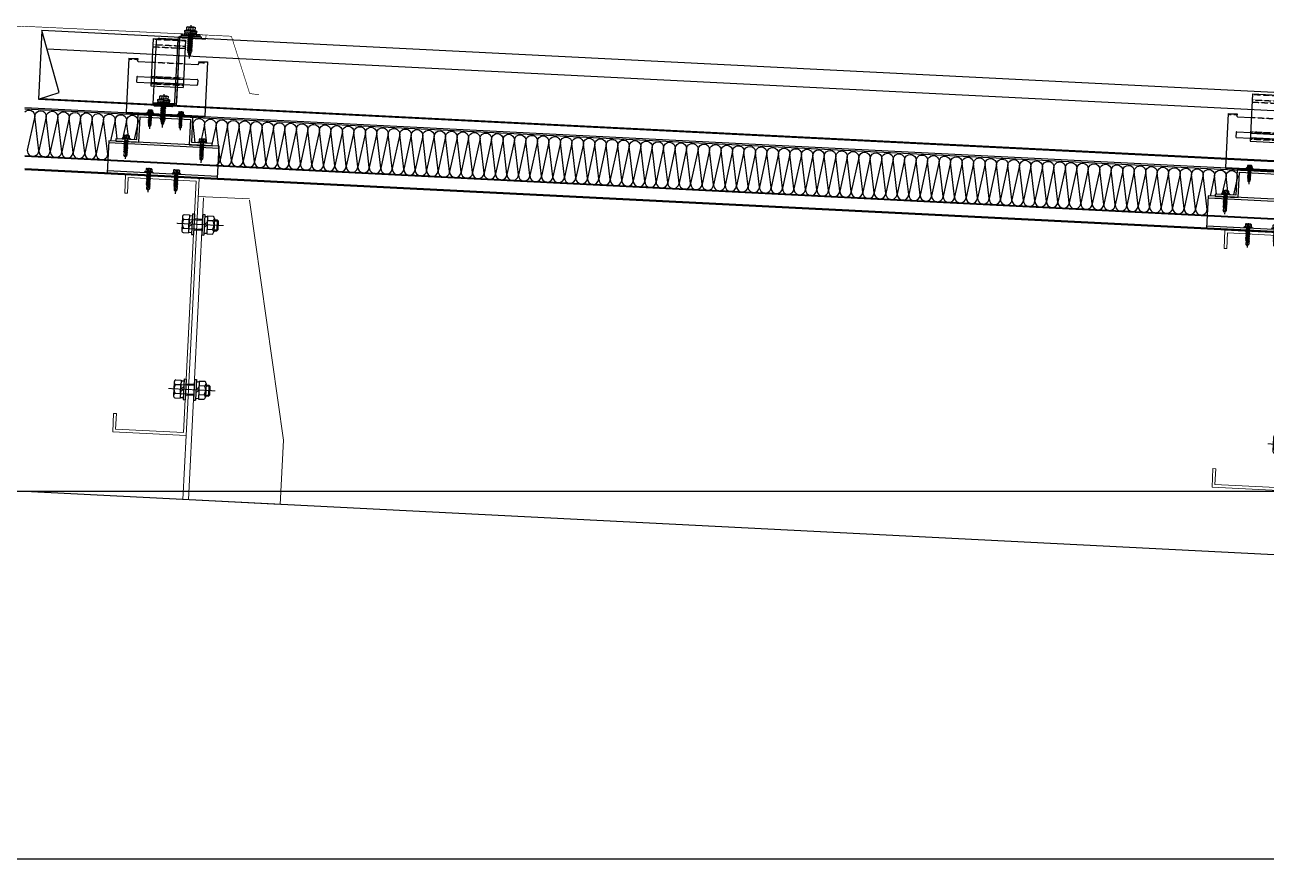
# Model space of a CAD drawing. Extents: x -599358 to 2865263, y -1062760 to 486533.
# Drawn here: x 1053337 to 1054688, y -665943 to -665035 of the extents above; entities that cross this region are included whole.
import ezdxf

# ---------------------------------------------------------------- set-up
doc = ezdxf.new("R2010")
doc.units = 0
for name, pattern in [('__DASH', [0.35, 0.25, -0.1]), ('CENTER', [2, 1.25, -0.25, 0.25, -0.25]), ('CENTER2', [28.575, 19.05, -3.175, 3.175, -3.175]), ('CONTINUOUS0', [0]), ('CONTINUOUS1', [0]), ('DASH', [0.35, 0.25, -0.1]), ('DOTE', [2.42, 2, -0.2, 0.02, -0.2])]:
    doc.linetypes.add(name, pattern=pattern)
for name, color, linetype in [('003_THICK', 7, 'CONTINUOUS1'), ('004_THIN', 6, 'CONTINUOUS0'), ('A-AXIS-DOTE', 14, 'DOTE'), ('A-HATCH-2', 251, 'Continuous'), ('A-LIN-V', 9, 'Continuous'), ('ACCESSORY', 11, 'Continuous'), ('BWM', 8, 'Continuous'), ('PJ', 151, 'Continuous'), ('SEAMLOK75 - SHEET', 6, 'Continuous'), ('wm-不锈钢钉 螺栓', 213, 'Continuous'), ('ZX', 1, 'CENTER2')]:
    doc.layers.add(name, color=color, linetype=linetype)
for name, color, linetype, lineweight in [('C18', 4, 'CENTER', 13), ('S-dim', 81, 'Continuous', 0), ('屋面板', 6, 'Continuous', 13), ('粗', 7, 'Continuous', 50), ('紧固件', 4, 'Continuous', 13)]:
    doc.layers.add(name, color=color, linetype=linetype, lineweight=lineweight)

# ---------------------------------------------------------------- blocks, each defined once
blk = doc.blocks.new('55555')
at = {"layer": 'A-LIN-V', "color": 4}
blk.add_line((16150, 700), (8250, 1100), dxfattribs=at)
blk = doc.blocks.new('wm')
at = {"layer": '屋面板', "color": 2, "const_width": 0.7, "elevation": -1.9}
blk.add_lwpolyline([(1253401.5, 252545.2), (1253411.7, 252546.6), (1253431.6, 252608.9), (1253656.3, 252619.7)], dxfattribs=at)
blk = doc.blocks.new('*X692')
at = {"color": 0}
for p, q in [((117.6, 205.9), (117.6, 205.9)), ((117.8, 207), (117.8, 207)), ((118, 206.4), (118, 206.4)), ((118.2, 205.7), (118.2, 205.7)), ((118.4, 206.8), (118.4, 206.8)), ((118.7, 206.2), (118.7, 206.2)), ((118.9, 207.3), (118.9, 207.3)), ((118.9, 205.5), (118.9, 205.5)), ((119.1, 206.6), (119.1, 206.6)), ((119.3, 205.9), (119.3, 205.9)), ((119.5, 207), (119.5, 207)), ((119.8, 206.4), (119.8, 206.4)), ((120, 205.7), (120, 205.7)), ((120.2, 206.8), (120.2, 206.8)), ((120.4, 206.2), (120.4, 206.2)), ((120.7, 207.3), (120.7, 207.3)), ((120.7, 205.5), (120.7, 205.5)), ((120.9, 206.6), (120.9, 206.6)), ((121.1, 205.9), (121.1, 205.9)), ((121.3, 207), (121.3, 207)), ((121.5, 206.4), (121.5, 206.4)), ((121.8, 205.7), (121.8, 205.7)), ((122, 206.8), (122, 206.8)), ((122.2, 206.2), (122.2, 206.2)), ((122.4, 207.3), (122.4, 207.3)), ((122.4, 205.5), (122.4, 205.5)), ((122.6, 206.6), (122.6, 206.6)), ((122.9, 205.9), (122.9, 205.9)), ((123.1, 207), (123.1, 207)), ((123.3, 206.4), (123.3, 206.4)), ((123.5, 205.7), (123.5, 205.7)), ((123.7, 206.8), (123.7, 206.8)), ((124, 206.2), (124, 206.2)), ((124.2, 207.3), (124.2, 207.3)), ((124.2, 205.5), (124.2, 205.5)), ((124.4, 206.6), (124.4, 206.6)), ((124.6, 205.9), (124.6, 205.9)), ((124.8, 207), (124.8, 207)), ((125.1, 206.4), (125.1, 206.4)), ((125.3, 205.7), (125.3, 205.7)), ((125.5, 206.8), (125.5, 206.8)), ((125.7, 206.2), (125.7, 206.2)), ((126, 207.3), (126, 207.3)), ((126, 205.5), (126, 205.5)), ((126.2, 206.6), (126.2, 206.6)), ((126.4, 205.9), (126.4, 205.9)), ((126.6, 207), (126.6, 207)), ((126.8, 206.4), (126.8, 206.4)), ((127.1, 205.7), (127.1, 205.7)), ((127.3, 206.8), (127.3, 206.8)), ((127.5, 206.2), (127.5, 206.2)), ((127.7, 207.3), (127.7, 207.3)), ((127.7, 205.5), (127.7, 205.5)), ((127.9, 206.6), (127.9, 206.6)), ((128.2, 205.9), (128.2, 205.9)), ((128.4, 207), (128.4, 207)), ((128.6, 206.4), (128.6, 206.4)), ((128.8, 205.7), (128.8, 205.7)), ((129, 206.8), (129, 206.8)), ((129.3, 206.2), (129.3, 206.2)), ((129.5, 207.3), (129.5, 207.3)), ((129.5, 205.5), (129.5, 205.5)), ((129.7, 206.6), (129.7, 206.6)), ((129.9, 205.9), (129.9, 205.9)), ((130.2, 207), (130.2, 207)), ((130.4, 206.4), (130.4, 206.4)), ((130.6, 205.7), (130.6, 205.7)), ((130.8, 206.8), (130.8, 206.8)), ((131, 206.2), (131, 206.2)), ((131.3, 207.3), (131.3, 207.3)), ((131.3, 205.5), (131.3, 205.5)), ((131.5, 206.6), (131.5, 206.6)), ((131.7, 205.9), (131.7, 205.9)), ((131.9, 207), (131.9, 207)), ((132.1, 206.4), (132.1, 206.4)), ((132.4, 205.7), (132.4, 205.7))]:
    blk.add_line(p, q, dxfattribs=at)
blk = doc.blocks.new('不锈钢自攻钉')
at = {"layer": 'wm-不锈钢钉 螺栓'}
for p, q in [((1054.5, 690.6), (1054.5, 654.1)), ((1047.7, 683.9), (1049.9, 685.1)), ((1047.7, 683.9), (1061.3, 683.9)), ((1047.7, 683.9), (1048.1, 683)), ((1048.1, 683), (1054.5, 683)), ((1048.2, 683), (1048.2, 681.3)), ((1048.2, 681.3), (1054.5, 681.3)), ((1049.9, 688.1), (1049.9, 685.1)), ((1049.9, 685.1), (1059.2, 685.1)), ((1051, 688.5), (1058, 688.5)), ((1057.3, 680.9), (1051.8, 679.8)), ((1051.8, 679.8), (1052.5, 680.3)), ((1051.8, 679.8), (1052.5, 679.4)), ((1057.3, 678.7), (1051.8, 677.7)), ((1051.8, 677.7), (1052.5, 678.1)), ((1051.8, 677.7), (1052.5, 677.2)), ((1057.3, 676.6), (1051.8, 675.5)), ((1051.8, 675.5), (1052.5, 676)), ((1051.8, 675.5), (1052.5, 675.1)), ((1052.2, 688.1), (1052.2, 685.1)), ((1052.5, 680.3), (1056.5, 681.3)), ((1052.5, 681.3), (1052.5, 680.3)), ((1052.5, 679.4), (1056.5, 680.4)), ((1052.5, 679.4), (1052.5, 678.1)), ((1052.5, 678.1), (1056.5, 679.2)), ((1052.5, 677.2), (1056.5, 678.3)), ((1052.5, 677.2), (1052.5, 676)), ((1052.5, 676), (1056.5, 677)), ((1052.5, 675.1), (1056.5, 676.1)), ((1061, 683), (1054.5, 683)), ((1060.9, 681.3), (1054.5, 681.3)), ((1057.3, 680.9), (1056.5, 681.3)), ((1057.3, 680.9), (1056.5, 680.4)), ((1056.5, 680.4), (1056.5, 679.2)), ((1057.3, 678.7), (1056.5, 679.2)), ((1057.3, 678.7), (1056.5, 678.3)), ((1056.5, 678.3), (1056.5, 677)), ((1056.5, 678.3), (1056.5, 677)), ((1057.3, 676.6), (1056.5, 677)), ((1057.3, 676.6), (1056.5, 676.1)), ((1056.5, 676.1), (1056.5, 674.9)), ((1056.5, 676.1), (1056.5, 674.9)), ((1056.8, 688.1), (1056.8, 685.1)), ((1059.2, 688.1), (1059.2, 685.1)), ((1061.3, 683.9), (1059.2, 685.1)), ((1060.9, 683), (1060.9, 681.3)), ((1061.3, 683.9), (1061, 683)), ((1057.3, 674.4), (1051.8, 673.4)), ((1051.8, 673.4), (1052.5, 673.8)), ((1051.8, 673.4), (1052.5, 672.9)), ((1057.3, 672.3), (1051.8, 671.2)), ((1051.8, 671.2), (1052.5, 671.7)), ((1051.8, 671.2), (1052.5, 670.8)), ((1057.3, 670.1), (1051.8, 669.1)), ((1051.8, 669.1), (1052.5, 669.5)), ((1051.8, 669.1), (1052.5, 668.6)), ((1057.3, 668), (1051.8, 666.9)), ((1051.8, 666.9), (1052.5, 667.4)), ((1051.8, 666.9), (1052.5, 666.5)), ((1057.3, 665.9), (1051.8, 664.8)), ((1051.8, 664.8), (1052.5, 665.2)), ((1051.8, 664.8), (1052.5, 664.3)), ((1057.3, 663.7), (1051.8, 662.6)), ((1051.8, 662.6), (1052.5, 663.1)), ((1051.8, 662.6), (1052.7, 662.2)), ((1052.5, 675.1), (1052.5, 673.8)), ((1052.5, 673.8), (1056.5, 674.9)), ((1052.5, 672.9), (1056.5, 674)), ((1052.5, 672.9), (1052.5, 671.7)), ((1052.5, 671.7), (1056.5, 672.7)), ((1052.5, 670.8), (1056.5, 671.9)), ((1052.5, 670.8), (1052.5, 669.5)), ((1052.5, 669.5), (1056.5, 670.6)), ((1052.5, 668.6), (1056.5, 669.7)), ((1052.5, 668.6), (1052.5, 667.4)), ((1052.5, 667.4), (1056.5, 668.4)), ((1052.5, 666.5), (1056.5, 667.6)), ((1052.5, 666.5), (1052.5, 665.2)), ((1052.5, 665.2), (1056.5, 666.3)), ((1052.5, 664.3), (1056.5, 665.4)), ((1052.5, 664.3), (1052.5, 663.1)), ((1052.5, 663.1), (1056.5, 664.1)), ((1052.7, 662.2), (1056.5, 663.3)), ((1052.7, 662.2), (1053.1, 661)), ((1053.1, 661), (1056.2, 661.8)), ((1054.8, 661.4), (1056.2, 661.8)), ((1056.2, 661.8), (1056.5, 662.7)), ((1056.2, 661.8), (1056.9, 661.4)), ((1057.3, 674.4), (1056.5, 674.9)), ((1057.3, 674.4), (1056.5, 674)), ((1056.5, 674), (1056.5, 672.7)), ((1056.5, 674), (1056.5, 672.7)), ((1057.3, 672.3), (1056.5, 672.7)), ((1057.3, 672.3), (1056.5, 671.9)), ((1056.5, 671.9), (1056.5, 670.6)), ((1056.5, 671.9), (1056.5, 670.6)), ((1057.3, 670.1), (1056.5, 670.6)), ((1057.3, 670.1), (1056.5, 669.7)), ((1056.5, 669.7), (1056.5, 668.4)), ((1056.5, 669.7), (1056.5, 668.4)), ((1057.3, 668), (1056.5, 668.4)), ((1057.3, 668), (1056.5, 667.6)), ((1056.5, 667.6), (1056.5, 666.3)), ((1056.5, 667.6), (1056.5, 666.3)), ((1057.3, 665.9), (1056.5, 666.3)), ((1057.3, 665.9), (1056.5, 665.4)), ((1056.5, 665.4), (1056.5, 664.1)), ((1056.5, 665.4), (1056.5, 664.1)), ((1057.3, 663.7), (1056.5, 664.1)), ((1057.3, 663.7), (1056.5, 663.3)), ((1056.5, 663.3), (1056.5, 662.7)), ((1056.5, 663.3), (1056.5, 662.7)), ((1056.9, 661.4), (1052.5, 660.5)), ((1052.5, 660.5), (1053.1, 661)), ((1052.5, 660.5), (1053.4, 660.2)), ((1054.8, 661.4), (1053.1, 661)), ((1056, 659), (1053.1, 658.4)), ((1053.1, 658.4), (1053.8, 659)), ((1053.1, 658.4), (1054, 658.1)), ((1053.4, 660.2), (1055.1, 660.7)), ((1053.4, 660.2), (1053.6, 659.4)), ((1053.6, 659.4), (1053.8, 659)), ((1053.8, 659), (1055.4, 659.4)), ((1054.8, 659.2), (1053.8, 659)), ((1054, 658.1), (1054.1, 658.2)), ((1054, 658.1), (1054.5, 656.6)), ((1054.1, 658.2), (1055.1, 658.4)), ((1054.5, 656.6), (1055.1, 658.4)), ((1054.8, 659.2), (1055.4, 659.4)), ((1055.1, 660.7), (1055.9, 660.9)), ((1056, 659), (1055.1, 658.4)), ((1055.4, 659.4), (1055.6, 660)), ((1055.4, 659.4), (1056, 659)), ((1055.9, 660.9), (1055.6, 660)), ((1056.9, 661.4), (1055.9, 660.9))]:
    blk.add_line(p, q, dxfattribs=at)
for centre, radius, start, end in [((1051, 686.8), 1.75, 48.3968, 131.6032), ((1054.5, 682.2), 6.35, 68.4898, 111.5102), ((1058, 686.8), 1.75, 48.3968, 131.6032)]:
    blk.add_arc(centre, radius, start, end, dxfattribs=at)
for points in [[(1057.3, 680.9), (1056.5, 680.4), (1054.5, 680.4), (1054.5, 679.9)], [(1057.3, 678.7), (1056.5, 678.3), (1054.5, 678.2), (1054.5, 677.8)], [(1057.3, 676.6), (1056.5, 676.1), (1054.5, 676.1), (1054.5, 675.6)], [(1057.3, 674.4), (1056.5, 674), (1054.5, 673.9), (1054.5, 673.5)], [(1057.3, 672.3), (1056.5, 671.9), (1054.5, 671.8), (1054.5, 671.3)], [(1057.3, 670.1), (1056.5, 669.7), (1054.5, 669.6), (1054.5, 669.2)], [(1057.3, 668), (1056.5, 667.6), (1054.5, 667.5), (1054.5, 667)], [(1057.3, 665.9), (1056.5, 665.4), (1054.5, 665.3), (1054.5, 664.9)], [(1057.3, 663.7), (1056.5, 663.3), (1054.5, 663.2), (1054.5, 662.7)], [(1056.9, 661.4), (1055.9, 660.9), (1054.5, 660.9), (1054.5, 660.5)], [(1056, 659), (1055.1, 658.4), (1054.5, 658.7), (1054.5, 658.3)]]:
    blk.add_solid(points, dxfattribs=at)
at = {"layer": 'wm-不锈钢钉 螺栓', "xscale": 0.8461538461524469, "yscale": 0.8461538461524469, "zscale": 0.8461538461524469}
blk.add_blockref('*X692', (948.7, 507.5), dxfattribs=at)
blk = doc.blocks.new('dddtttt')
h = blk.add_hatch()
h.set_pattern_fill('DOTS', color=256, scale=0.25, angle=-1.0757, style=0)
h.set_pattern_definition([(174.28895835, (-51705.5022, 4347.26674), (-0.157958908, 0.4146518906), [0, -0.396875])])
edge = h.paths.add_edge_path()
edge.add_line((87722.1, 17077.4), (87740.6, 17078.3))
edge.add_arc((87740.6, 17079), 0.75, 272.8624, 362.8624)
edge.add_line((87741.3, 17079.1), (87741.3, 17079.6))
edge.add_arc((87740.5, 17079.5), 0.75, 2.8624, 92.8624)
edge.add_line((87740.5, 17080.3), (87722, 17079.4))
edge.add_arc((87722.1, 17078.6), 0.75, 92.8624, 182.8624)
edge.add_line((87721.3, 17078.6), (87721.3, 17078.1))
edge.add_arc((87722.1, 17078.1), 0.75, 182.8624, 272.8624)
h = blk.add_hatch()
h.set_pattern_fill('DOTS', color=256, scale=0.25, angle=-1.0757, style=0)
h.set_pattern_definition([(174.28895835, (-51737.76452, 4272.00854), (-0.157958908, 0.4146518906), [0, -0.396875])])
edge = h.paths.add_edge_path()
edge.add_line((87752.1, 17000.6), (87770.6, 17001.5))
edge.add_arc((87770.5, 17002.2), 0.75, 272.8624, 362.8624)
edge.add_line((87771.3, 17002.3), (87771.3, 17002.8))
edge.add_arc((87770.5, 17002.7), 0.75, 2.8624, 92.8624)
edge.add_line((87770.5, 17003.5), (87752, 17002.6))
edge.add_arc((87752, 17001.8), 0.75, 92.8624, 182.8624)
edge.add_line((87751.3, 17001.8), (87751.3, 17001.3))
edge.add_arc((87752.1, 17001.3), 0.75, 182.8624, 272.8624)
at = {"elevation": 1.9}
blk.add_lwpolyline([(87772, 17005.4), (87750.6, 17004.3, -0.414214), (87748.5, 17006.2), (87745.1, 17074.5, 0.414214), (87741.4, 17077.8), (87719.9, 17076.7), (87720, 17075.2), (87741.5, 17076.3, -0.414214), (87743.6, 17074.4), (87747, 17006.1, 0.414214), (87750.6, 17002.8), (87772.1, 17003.9), (87772.1, 17003.9), (87768.7, 17072.2, 0.414214), (87765, 17075.5), (87745.1, 17074.5)], format="xyb", dxfattribs=at)
for points in [[(87722.1, 17077.4), (87740.6, 17078.3, 0.414214), (87741.3, 17079.1), (87741.3, 17079.6, 0.414214), (87740.5, 17080.3), (87722, 17079.4, 0.414214), (87721.3, 17078.6), (87721.3, 17078.1, 0.414214)], [(87752.1, 17000.6), (87770.6, 17001.5, 0.414214), (87771.3, 17002.3), (87771.3, 17002.8, 0.414214), (87770.5, 17003.5), (87752, 17002.6, 0.414214), (87751.3, 17001.8), (87751.3, 17001.3, 0.414214)]]:
    blk.add_lwpolyline(points, format="xyb", close=True, dxfattribs=at)
at = {"layer": 'wm-不锈钢钉 螺栓', "rotation": 2.850368667976888}
for p in [(86712.3, 16347.4, -598.2), (86741.7, 16272.4, 1.9)]:
    blk.add_blockref('不锈钢自攻钉', p, dxfattribs=at)
blk = doc.blocks.new('34t65')
at = {"color": 2, "ltscale": 50}
for p, q in [((1430037, 238183.4), (1430157, 238183.4)), ((1430037, 238148.4), (1430037, 238183.4)), ((1430157, 238183.4), (1430157, 238148.4)), ((1430037, 238180.9), (1430157, 238180.9)), ((1430157, 238150.9), (1430037, 238150.9)), ((1430157, 238148.4), (1430037, 238148.4))]:
    blk.add_line(p, q, dxfattribs=at)
blk = doc.blocks.new('*U1726')
at = {"layer": 'PJ'}
for p, q in [((-4.4, 0.5), (-4.4, 0)), ((4.4, 0), (-4.4, 0)), ((-4.1, 0.8), (-3.1, 1)), ((4.1, 0.8), (-4.1, 0.8)), ((-3.1, 3.9), (-3.1, 1)), ((3.1, 1), (-3.1, 1)), ((2.3, 4.2), (-2.3, 4.2)), ((-2, 0.8), (-1.5, 1)), ((-1.5, 3.9), (-1.5, 1)), ((-1.5, 0), (-1.5, -1.6)), ((1.5, 3.9), (1.5, 1)), ((2.2, 0.8), (1.5, 1)), ((1.5, 0), (1.5, -1.1)), ((3.1, 3.9), (3.1, 1)), ((4.1, 0.8), (3.1, 1)), ((4.4, 0.5), (4.4, 0)), ((-2.1, -1.9), (2.1, -1.4)), ((-2.1, -1.9), (-1.5, -1.6)), ((-2.1, -1.9), (-1.5, -2.2)), ((-2.1, -3.3), (2.1, -2.8)), ((-2.1, -3.3), (-1.5, -3)), ((-2.1, -3.3), (-1.5, -3.6)), ((-2.1, -4.7), (2.1, -4.2)), ((-2.1, -4.7), (-1.5, -4.4)), ((-2.1, -4.7), (-1.5, -5)), ((-2.1, -6.1), (2.1, -5.6)), ((-2.1, -6.1), (-1.5, -5.8)), ((-2.1, -6.1), (-1.5, -6.4)), ((-2.1, -7.5), (2.1, -7)), ((-2.1, -7.5), (-1.5, -7.2)), ((-2.1, -7.5), (-1.5, -7.8)), ((-2.1, -8.9), (2.1, -8.4)), ((-2.1, -8.9), (-1.5, -8.6)), ((-2.1, -8.9), (-1.5, -9.2)), ((-2.1, -10.3), (2.1, -9.8)), ((-2.1, -10.3), (-1.5, -10)), ((-2.1, -10.3), (-1.5, -10.6)), ((-2.1, -11.7), (2.1, -11.2)), ((-2.1, -11.7), (-1.5, -11.4)), ((-2.1, -11.7), (-1.5, -12)), ((-2.1, -13.1), (-1.5, -12.8)), ((-2.1, -13.1), (-1.1, -13)), ((-2.1, -13.1), (-1.5, -13.4)), ((-1.5, -1.6), (1.5, -1.1)), ((-1.5, -2.2), (1.5, -1.7)), ((-1.5, -2.2), (-1.5, -3)), ((-1.5, -3), (1.5, -2.5)), ((-1.5, -3.6), (1.5, -3.1)), ((-1.5, -3.6), (-1.5, -4.4)), ((-1.5, -4.4), (1.5, -3.9)), ((-1.5, -5), (1.5, -4.5)), ((-1.5, -5), (-1.5, -5.8)), ((-1.5, -5.8), (1.5, -5.3)), ((-1.5, -6.4), (1.5, -5.9)), ((-1.5, -6.4), (-1.5, -7.2)), ((-1.5, -7.2), (1.5, -6.7)), ((-1.5, -7.8), (1.5, -7.3)), ((-1.5, -7.8), (-1.5, -8.6)), ((-1.5, -8.6), (1.5, -8.1)), ((-1.5, -9.2), (1.5, -8.7)), ((-1.5, -9.2), (-1.5, -10)), ((-1.5, -10), (1.5, -9.5)), ((-1.5, -10.6), (1.5, -10.1)), ((-1.5, -10.6), (-1.5, -11.4)), ((-1.5, -11.4), (1.5, -10.9)), ((-1.5, -12), (1.5, -11.5)), ((-1.5, -12), (-1.5, -12.8)), ((-1.5, -12.8), (-1, -12.7)), ((0.6, -12.4), (1.5, -12.3)), ((0.7, -12.8), (2.1, -12.6)), ((0.7, -13), (1.5, -12.9)), ((1.5, -0.3), (1.5, -1.1)), ((2.1, -1.4), (1.5, -1.1)), ((2.1, -1.4), (1.5, -1.7)), ((1.5, -1.7), (1.5, -2.5)), ((2.1, -2.8), (1.5, -2.5)), ((2.1, -2.8), (1.5, -3.1)), ((1.5, -3.1), (1.5, -3.9)), ((2.1, -4.2), (1.5, -3.9)), ((2.1, -4.2), (1.5, -4.5)), ((1.5, -4.5), (1.5, -5.3)), ((2.1, -5.6), (1.5, -5.3)), ((2.1, -5.6), (1.5, -5.9)), ((1.5, -5.9), (1.5, -6.7)), ((2.1, -7), (1.5, -6.7)), ((2.1, -7), (1.5, -7.3)), ((1.5, -7.3), (1.5, -8.1)), ((2.1, -8.4), (1.5, -8.1)), ((2.1, -8.4), (1.5, -8.7)), ((1.5, -8.7), (1.5, -9.5)), ((2.1, -9.8), (1.5, -9.5)), ((2.1, -9.8), (1.5, -10.1)), ((1.5, -10.1), (1.5, -10.9)), ((2.1, -11.2), (1.5, -10.9)), ((2.1, -11.2), (1.5, -11.5)), ((1.5, -11.5), (1.5, -12.3)), ((2.1, -12.6), (1.5, -12.3)), ((2.1, -12.6), (1.5, -12.9)), ((1.5, -12.9), (1.5, -13.7)), ((-1.5, -13.4), (-1.5, -17.2)), ((-1.5, -13.4), (-1.3, -13.4)), ((0, -18.6), (-1.5, -17.2)), ((0, -18.6), (1.5, -17.2)), ((0.7, -13.8), (1.5, -13.7)), ((0.7, -14.2), (2.1, -14)), ((0.7, -14.4), (1.5, -14.3)), ((2.1, -14), (1.5, -13.7)), ((2.1, -14), (1.5, -14.3)), ((1.5, -14.3), (1.5, -17.2))]:
    blk.add_line(p, q, dxfattribs=at)
blk.add_lwpolyline([(0, -18.6), (0.7, -14.4), (0.7, -12.7, 0.417657), (0.4, -12.4, 0.097062), (-1, -12.7), (-1.5, -13.8)], format="xyb", dxfattribs=at)
for centre, radius, start, end in [((-4.1, 0.5), 0.3, 90, 180), ((-2.3, 3.3), 0.951, 35.4009, 144.5991), ((0, 1), 3.2, 61.0594, 118.9406), ((2.3, 3.3), 0.951, 35.4009, 144.5991), ((4.1, 0.5), 0.3, 0, 90)]:
    blk.add_arc(centre, radius, start, end, dxfattribs=at)
at = {"layer": 'ZX', "ltscale": 0.2}
blk.add_line((0, 4.9), (0, -21), dxfattribs=at)
blk = doc.blocks.new('A$C2F3B4A73')
at = {"layer": '粗', "lineweight": -2}
for p, q in [((25.2, 101.1), (60.4, 101.1)), ((25.2, 101.1), (25.2, 49.6)), ((60.4, 101.1), (60.4, 49.6)), ((0, 78.7), (9.6, 78.7)), ((0, 78.7), (0, 19.8)), ((9.6, 78.7), (9.6, 76.3)), ((10.4, 75.5), (25.2, 75.5)), ((60.4, 75.5), (75.2, 75.5)), ((76, 78.7), (85.6, 78.7)), ((76, 78.7), (76, 76.3)), ((85.6, 78.7), (85.6, 19.8)), ((9.6, 58.4), (9.6, 53.6)), ((10.4, 59.2), (25.2, 59.2)), ((25.2, 58.4), (60.4, 58.4)), ((60.4, 59.2), (75.2, 59.2)), ((76, 58.4), (76, 53.6)), ((10.4, 52.8), (25.2, 52.8)), ((25.2, 53.6), (60.4, 53.6)), ((25.2, 49.6), (60.4, 49.6)), ((60.4, 52.8), (75.2, 52.8)), ((0, 19.8), (85.6, 19.8)), ((0, 18.8), (0, 19.8)), ((0, 18.8), (85.6, 18.8)), ((14.4, 19.8), (14.4, 18.8)), ((71.2, 19.8), (71.2, 18.8)), ((85.6, 19.8), (85.6, 18.8))]:
    blk.add_line(p, q, dxfattribs=at)
at = {"layer": '粗', "linetype": 'DASH', "lineweight": -2}
for p, q in [((25.2, 100.6), (60.4, 100.6)), ((25.2, 94.7), (60.4, 94.7)), ((25.2, 92.3), (60.4, 92.3)), ((0, 77.7), (9.6, 77.7)), ((25.2, 75.5), (60.4, 75.5)), ((76, 77.7), (85.6, 77.7)), ((25.2, 60), (60.4, 60)), ((25.2, 59.2), (60.4, 59.2)), ((25.2, 52.8), (60.4, 52.8)), ((25.2, 52), (60.4, 52)), ((16, 19.8), (16, 18.8)), ((21.6, 19.8), (21.6, 18.8)), ((29.6, 19.8), (29.6, 18.8)), ((35.2, 19.8), (35.2, 18.8)), ((50.4, 19.8), (50.4, 18.8)), ((56, 19.8), (56, 18.8)), ((64, 19.8), (64, 18.8)), ((69.6, 19.8), (69.6, 18.8))]:
    blk.add_line(p, q, dxfattribs=at)
at = {"layer": '粗', "lineweight": -2}
for centre, start, end in [((10.4, 76.3), 180, 270), ((75.2, 76.3), 270, 0), ((10.4, 58.4), 90, 180), ((75.2, 58.4), 0, 90), ((10.4, 53.6), 180, 270), ((75.2, 53.6), 270, 0)]:
    blk.add_arc(centre, 0.8, start, end, dxfattribs=at)
at = {"layer": '紧固件', "color": 2, "yscale": 0.8, "zscale": 0.8}
for p, xscale in [((26.1, 19.8), 0.8), ((59.5, 19.8), -0.8)]:
    blk.add_blockref('*U1726', p, dxfattribs=dict(at, xscale=xscale))
blk = doc.blocks.new('A$C51791418')
blk.add_blockref('A$C2F3B4A73', (-42.8, -15.8))
blk = doc.blocks.new('*U1756')
at = {"layer": '003_THICK', "color": 2}
for points in [[(-11, 13.1, 0.611769), (-11, 6.5, 0.611769)], [(-11, 6.5, 0.305859), (-11, -6.5, 0.305859)], [(31.2, 6.5, 0.61177), (31.2, 13.1, 0.61177)], [(31.2, -6.5, 0.305858), (31.2, 6.5, 0.305858)], [(-11, -6.5, 0.611769), (-11, -13.1, 0.611769)], [(31.2, -13.1, 0.61177), (31.2, -6.5, 0.61177)]]:
    blk.add_lwpolyline(points, format="xyb", dxfattribs=at)
for points in [[(-13, 9.8), (-13, -9.8)], [(-11, 13.1), (-3, 13.1)], [(-11, 6.5), (-3, 6.5)], [(-3.6, 8), (-3.6, -8)], [(-3, 13.1), (-3, -13.1)], [(-3, 12.1), (1.1, 12.1)], [(-3, 0), (1.1, 4.1)], [(-3, -4.1), (1.1, 0)], [(1.1, 15), (4.1, 15)], [(1.1, 15), (1.1, -15)], [(4.1, 15), (4.1, -15)], [(4.1, 8), (16.1, 8)], [(16.1, 15), (16.1, -15)], [(16.1, 15), (19.1, 15)], [(19.1, 15), (19.1, -15)], [(19.1, 12.1), (23.2, 12.1)], [(19.1, 0), (23.2, 4.1)], [(23.2, 13.1), (23.2, -13.1)], [(23.2, 13.1), (31.2, 13.1)], [(23.2, 6.5), (31.2, 6.5)], [(33.2, 9.8), (33.2, -9.8)], [(33.2, 8), (37.5, 8)], [(37.5, 8), (37.5, -8)], [(37.5, 8), (39, 6.5)], [(39, 6.5), (39, -6.5)], [(-11, -6.5), (-3, -6.5)], [(-11, -13.1), (-3, -13.1)], [(-3, -12.1), (1.1, -12.1)], [(1.1, -15), (4.1, -15)], [(4.1, -8), (16.1, -8)], [(16.1, -15), (19.1, -15)], [(19.1, -4.1), (23.2, 0)], [(19.1, -12.1), (23.2, -12.1)], [(23.2, -6.5), (31.2, -6.5)], [(23.2, -13.1), (31.2, -13.1)], [(33.2, -8), (37.5, -8)], [(37.5, -8), (39, -6.5)]]:
    blk.add_lwpolyline(points, dxfattribs=at)
at = {"layer": '004_THIN', "color": 2}
for points in [[(-3.6, 6.5), (16.1, 6.5)], [(33.2, 6.5), (39, 6.5)], [(-3.6, -6.5), (16.1, -6.5)], [(33.2, -6.5), (39, -6.5)]]:
    blk.add_lwpolyline(points, dxfattribs=at)
at = {"layer": 'C18', "color": 1, "ltscale": 0.6}
blk.add_lwpolyline([(-21, 0), (47, 0)], dxfattribs=at)
blk = doc.blocks.new('*U1755')
at = {"layer": '003_THICK', "color": 2}
for points in [[(-11, 13.1, 0.611769), (-11, 6.5, 0.611769)], [(-11, 6.5, 0.305859), (-11, -6.5, 0.305859)], [(31.2, 6.5, 0.61177), (31.2, 13.1, 0.61177)], [(31.2, -6.5, 0.305858), (31.2, 6.5, 0.305858)], [(-11, -6.5, 0.611769), (-11, -13.1, 0.611769)], [(31.2, -13.1, 0.61177), (31.2, -6.5, 0.61177)]]:
    blk.add_lwpolyline(points, format="xyb", dxfattribs=at)
for points in [[(-13, 9.8), (-13, -9.8)], [(-11, 13.1), (-3, 13.1)], [(-11, 6.5), (-3, 6.5)], [(-3.6, 8), (-3.6, -8)], [(-3, 13.1), (-3, -13.1)], [(-3, 12.1), (1.1, 12.1)], [(-3, 0), (1.1, 4.1)], [(-3, -4.1), (1.1, 0)], [(1.1, 15), (4.1, 15)], [(1.1, 15), (1.1, -15)], [(4.1, 15), (4.1, -15)], [(4.1, 8), (16.1, 8)], [(16.1, 15), (16.1, -15)], [(16.1, 15), (19.1, 15)], [(19.1, 15), (19.1, -15)], [(19.1, 12.1), (23.2, 12.1)], [(19.1, 0), (23.2, 4.1)], [(23.2, 13.1), (23.2, -13.1)], [(23.2, 13.1), (31.2, 13.1)], [(23.2, 6.5), (31.2, 6.5)], [(33.2, 9.8), (33.2, -9.8)], [(33.2, 8), (37.5, 8)], [(37.5, 8), (37.5, -8)], [(37.5, 8), (39, 6.5)], [(39, 6.5), (39, -6.5)], [(-11, -6.5), (-3, -6.5)], [(-11, -13.1), (-3, -13.1)], [(-3, -12.1), (1.1, -12.1)], [(1.1, -15), (4.1, -15)], [(4.1, -8), (16.1, -8)], [(16.1, -15), (19.1, -15)], [(19.1, -4.1), (23.2, 0)], [(19.1, -12.1), (23.2, -12.1)], [(23.2, -6.5), (31.2, -6.5)], [(23.2, -13.1), (31.2, -13.1)], [(33.2, -8), (37.5, -8)], [(37.5, -8), (39, -6.5)]]:
    blk.add_lwpolyline(points, dxfattribs=at)
at = {"layer": '004_THIN', "color": 2}
for points in [[(-3.6, 6.5), (16.1, 6.5)], [(33.2, 6.5), (39, 6.5)], [(-3.6, -6.5), (16.1, -6.5)], [(33.2, -6.5), (39, -6.5)]]:
    blk.add_lwpolyline(points, dxfattribs=at)
at = {"layer": 'C18', "color": 1, "ltscale": 0.6}
blk.add_lwpolyline([(-21, 0), (47, 0)], dxfattribs=at)
blk = doc.blocks.new('1112')
at = {"color": 2}
blk.add_lwpolyline([(1432456, 238570.9), (1432478.5, 238570.9), (1432478.5, 238598.4), (1432538.5, 238598.4), (1432538.5, 238570.9), (1432561, 238570.9), (1432561, 238568.4), (1432536, 238568.4), (1432536, 238595.9), (1432481, 238595.9), (1432481, 238568.4), (1432456, 238568.4)], close=True, dxfattribs=at)
at = {"layer": 'S-dim', "ltscale": 10}
for p, q in [((1432412.5, 238511.6), (1432362.5, 238252.3)), ((1432412.5, 238512.7), (1432468.5, 238512.7)), ((1432462.5, 238511.6), (1432462.5, 238182.3)), ((1432362.5, 238252.3), (1432362.5, 238182.3)), ((1432468.5, 238252.3), (1432468.5, 238182.3)), ((1432362.5, 238182.3), (1432468.5, 238182.3))]:
    blk.add_line(p, q, dxfattribs=at)
at = {"layer": 'S-dim', "color": 6, "ltscale": 10}
blk.add_lwpolyline([(1432548.5, 238512.3), (1432548.5, 238532.3), (1432468.5, 238532.3), (1432468.5, 238252.3), (1432548.5, 238252.3), (1432548.5, 238272.3), (1432545.5, 238272.3), (1432545.5, 238255.3), (1432471.5, 238255.3), (1432471.5, 238529.3), (1432545.5, 238529.3), (1432545.5, 238512.3)], close=True, dxfattribs=at)
blk.add_blockref('34t65', (2411.5, 385))
at = {"xscale": -0.7500000000000001, "yscale": 0.7500000000000001, "zscale": 0.7500000000000001, "rotation": 359.9999999722328}
for name, p in [('*U1756', (1432474.6, 238482.3)), ('*U1755', (1432474.6, 238302.3))]:
    blk.add_blockref(name, p, dxfattribs=at)
at = {"layer": 'SEAMLOK75 - SHEET', "xscale": -1}
blk.add_blockref('A$C51791418', (1432508.5, 238596.4), dxfattribs=at)
at = {"layer": '紧固件', "xscale": -1.023999999801318, "yscale": 1.023999999801318, "zscale": 1.023999999801318}
for p in [(1432467.3, 238570.9), (1432549.8, 238570.9, 0), (1432493.5, 238535.9), (1432523.5, 238535.9)]:
    blk.add_blockref('*U1726', p, dxfattribs=at)

msp = doc.modelspace()

# ---------------------------------------------------------------- linework, layer by layer
at = {"color": 1, "ltscale": 50}
for p, q in [((1053337.4, -665125.2), (1061040.4, -665512.8)), ((1053337.4, -665126.7), (1061040.4, -665514.3))]:
    msp.add_line(p, q, dxfattribs=at)
at = {"color": 4, "ltscale": 50}
for p, q in [((1061028.7, -665564.9), (1053337.4, -665177.9, 0)), ((1061028.7, -665565.7), (1053337.4, -665178.7, 0)), ((1061029.3, -665579.1), (1053337.4, -665192.1, 0)), ((1061029, -665579.9), (1053337.4, -665192.9, 0))]:
    msp.add_line(p, q, dxfattribs=at)
at = {"color": 2, "ltscale": 50}
msp.add_line((1061028.7, -665578.8), (1053337.4, -665191.8, 0), dxfattribs=at)
at = {"layer": 'A-AXIS-DOTE', "linetype": '__DASH', "ltscale": 2}
for p, q in [((1070356.7, -665543.2), (970318.1, -665543.2)), ((1070356.7, -665943.2), (970318.1, -665943.2))]:
    msp.add_line(p, q, dxfattribs=at)
at = {"layer": 'A-HATCH-2', "ltscale": 50}
msp.add_line((1053352.1, -665116.3, 0), (1053374.7, -665108.9), dxfattribs=at)
at = {"layer": 'BWM', "elevation": 0}
for points in [[(1053337.4, -665130, -0.698315), (1053348.2, -665134.6), (1053340.1, -665171.7, 1), (1053352.6, -665172.4), (1053348.2, -665134.6, -1), (1053360.7, -665135.3), (1053352.6, -665172.4, 1), (1053365, -665173), (1053360.7, -665135.3, -1), (1053373.2, -665135.9), (1053365, -665173, 1), (1053377.5, -665173.6), (1053373.2, -665135.9, -1), (1053385.7, -665136.5), (1053377.5, -665173.6, 1), (1053390, -665174.3), (1053385.7, -665136.5, -1), (1053398.1, -665137.1), (1053390, -665174.3, 1), (1053402.5, -665174.9), (1053398.1, -665137.1, -1), (1053410.6, -665137.8), (1053402.5, -665174.9, 1), (1053415, -665175.5), (1053410.6, -665137.8, -1), (1053423.1, -665138.4), (1053415, -665175.5, 1), (1053427.5, -665176.1), (1053423.1, -665138.4, -1), (1053435.6, -665139), (1053430.7, -665161.4)], [(1053437.9, -665159.3), (1053435.6, -665139, -1), (1053448.1, -665139.6), (1053443.7, -665159.6)], [(1053450.4, -665159.9), (1053448.1, -665139.6, -1), (1053460.6, -665140.3), (1053456.2, -665160.2)], [(1053522.8, -665163.6), (1053520.5, -665143.3, -1), (1053533, -665143.9), (1053528.6, -665163.9)], [(1053535.3, -665164.2), (1053533, -665143.9, -1), (1053545.5, -665144.5), (1053540.5, -665167)], [(1053543.3, -665188.2, 0.414214), (1053549.8, -665182.3), (1053545.5, -665144.5, -1), (1053557.9, -665145.2), (1053549.8, -665182.3, 1), (1053562.3, -665182.9), (1053557.9, -665145.2, -1), (1053570.4, -665145.8), (1053562.3, -665182.9, 1), (1053574.8, -665183.6), (1053570.4, -665145.8, -1), (1053582.9, -665146.4), (1053574.8, -665183.6, 1), (1053587.3, -665184.2), (1053582.9, -665146.4, -1), (1053595.4, -665147.1), (1053587.3, -665184.2, 1), (1053599.7, -665184.8), (1053595.4, -665147.1, -1), (1053607.9, -665147.7), (1053599.7, -665184.8, 1), (1053612.2, -665185.4), (1053607.9, -665147.7, -1), (1053620.4, -665148.3), (1053612.2, -665185.4, 1), (1053624.7, -665186.1), (1053620.4, -665148.3, -1), (1053632.8, -665148.9), (1053624.7, -665186.1, 1), (1053637.2, -665186.7), (1053632.8, -665148.9, -1), (1053645.3, -665149.6), (1053637.2, -665186.7, 1), (1053649.7, -665187.3), (1053645.3, -665149.6, -1), (1053657.8, -665150.2), (1053649.7, -665187.3, 1), (1053662.2, -665187.9), (1053657.8, -665150.2, -1), (1053670.3, -665150.8), (1053662.2, -665187.9, 1), (1053674.7, -665188.6), (1053670.3, -665150.8, -1), (1053682.8, -665151.5), (1053674.7, -665188.6, 1), (1053687.1, -665189.2), (1053682.8, -665151.5, -1), (1053695.3, -665152.1), (1053687.1, -665189.2, 1), (1053699.6, -665189.8), (1053695.3, -665152.1, -1), (1053707.8, -665152.7), (1053699.6, -665189.8, 1), (1053712.1, -665190.5), (1053707.8, -665152.7, -1), (1053720.2, -665153.3), (1053712.1, -665190.5, 1), (1053724.6, -665191.1), (1053720.2, -665153.3, -1), (1053732.7, -665154), (1053724.6, -665191.1, 1), (1053737.1, -665191.7), (1053732.7, -665154, -1), (1053745.2, -665154.6), (1053737.1, -665191.7, 1), (1053749.6, -665192.3), (1053745.2, -665154.6, -1), (1053757.7, -665155.2), (1053749.6, -665192.3, 1), (1053762, -665193), (1053757.7, -665155.2, -1), (1053770.2, -665155.9), (1053762, -665193, 1), (1053774.5, -665193.6), (1053770.2, -665155.9, -1), (1053782.7, -665156.5), (1053774.5, -665193.6, 1), (1053787, -665194.2), (1053782.7, -665156.5, -1), (1053795.1, -665157.1), (1053787, -665194.2, 1), (1053799.5, -665194.9), (1053795.1, -665157.1, -1), (1053807.6, -665157.7), (1053799.5, -665194.9, 1), (1053812, -665195.5), (1053807.6, -665157.7, -1), (1053820.1, -665158.4), (1053812, -665195.5, 1), (1053824.5, -665196.1), (1053820.1, -665158.4, -1), (1053832.6, -665159), (1053824.5, -665196.1, 1), (1053836.9, -665196.7), (1053832.6, -665159, -1), (1053845.1, -665159.6), (1053836.9, -665196.7, 1), (1053849.4, -665197.4), (1053845.1, -665159.6, -1), (1053857.6, -665160.3), (1053849.4, -665197.4, 1), (1053861.9, -665198), (1053857.6, -665160.3, -1), (1053870, -665160.9), (1053861.9, -665198, 1), (1053874.4, -665198.6), (1053870, -665160.9, -1), (1053882.5, -665161.5), (1053874.4, -665198.6, 1), (1053886.9, -665199.3), (1053882.5, -665161.5, -1), (1053895, -665162.1), (1053886.9, -665199.3, 1), (1053899.4, -665199.9), (1053895, -665162.1, -1), (1053907.5, -665162.8), (1053899.4, -665199.9, 1), (1053911.9, -665200.5), (1053907.5, -665162.8, -1), (1053920, -665163.4), (1053911.9, -665200.5, 1), (1053924.3, -665201.1), (1053920, -665163.4, -1), (1053932.5, -665164), (1053924.3, -665201.1, 1), (1053936.8, -665201.8), (1053932.5, -665164, -1), (1053945, -665164.6), (1053936.8, -665201.8, 1), (1053949.3, -665202.4), (1053945, -665164.6, -1), (1053957.4, -665165.3), (1053949.3, -665202.4, 1), (1053961.8, -665203), (1053957.4, -665165.3, -1), (1053969.9, -665165.9), (1053961.8, -665203, 1), (1053974.3, -665203.7), (1053969.9, -665165.9, -1), (1053982.4, -665166.5), (1053974.3, -665203.7, 1), (1053986.8, -665204.3), (1053982.4, -665166.5, -1), (1053994.9, -665167.2), (1053986.8, -665204.3, 1), (1053999.2, -665204.9), (1053994.9, -665167.2, -1), (1054007.4, -665167.8), (1053999.2, -665204.9, 1), (1054011.7, -665205.5), (1054007.4, -665167.8, -1), (1054019.9, -665168.4), (1054011.7, -665205.5, 1), (1054024.2, -665206.2), (1054019.9, -665168.4, -1), (1054032.3, -665169), (1054024.2, -665206.2, 1), (1054036.7, -665206.8), (1054032.3, -665169, -1), (1054044.8, -665169.7), (1054036.7, -665206.8, 1), (1054049.2, -665207.4), (1054044.8, -665169.7, -1), (1054057.3, -665170.3), (1054049.2, -665207.4, 1), (1054061.7, -665208.1), (1054057.3, -665170.3, -1), (1054069.8, -665170.9), (1054061.7, -665208.1, 1), (1054074.1, -665208.7), (1054069.8, -665170.9, -1), (1054082.3, -665171.6), (1054074.1, -665208.7, 1), (1054086.6, -665209.3), (1054082.3, -665171.6, -1), (1054094.8, -665172.2), (1054086.6, -665209.3, 1), (1054099.1, -665209.9), (1054094.8, -665172.2, -1), (1054107.2, -665172.8), (1054099.1, -665209.9, 1), (1054111.6, -665210.6), (1054107.2, -665172.8, -1), (1054119.7, -665173.4), (1054111.6, -665210.6, 1), (1054124.1, -665211.2), (1054119.7, -665173.4, -1), (1054132.2, -665174.1), (1054124.1, -665211.2, 1), (1054136.6, -665211.8), (1054132.2, -665174.1, -1), (1054144.7, -665174.7), (1054136.6, -665211.8, 1), (1054149.1, -665212.4), (1054144.7, -665174.7, -1), (1054157.2, -665175.3), (1054149.1, -665212.4, 1), (1054161.5, -665213.1), (1054157.2, -665175.3, -1), (1054169.7, -665176), (1054161.5, -665213.1, 1), (1054174, -665213.7), (1054169.7, -665176, -1), (1054182.2, -665176.6), (1054174, -665213.7, 1), (1054186.5, -665214.3), (1054182.2, -665176.6, -1), (1054194.6, -665177.2), (1054186.5, -665214.3, 1), (1054199, -665215), (1054194.6, -665177.2, -1), (1054207.1, -665177.8), (1054199, -665215, 1), (1054211.5, -665215.6), (1054207.1, -665177.8, -1), (1054219.6, -665178.5), (1054211.5, -665215.6, 1), (1054224, -665216.2), (1054219.6, -665178.5, -1), (1054232.1, -665179.1), (1054224, -665216.2, 1), (1054236.4, -665216.8), (1054232.1, -665179.1, -1), (1054244.6, -665179.7), (1054236.4, -665216.8, 1), (1054248.9, -665217.5), (1054244.6, -665179.7, -1), (1054257.1, -665180.4), (1054248.9, -665217.5, 1), (1054261.4, -665218.1), (1054257.1, -665180.4, -1), (1054269.5, -665181), (1054261.4, -665218.1, 1), (1054273.9, -665218.7), (1054269.5, -665181, -1), (1054282, -665181.6), (1054273.9, -665218.7, 1), (1054286.4, -665219.4), (1054282, -665181.6, -1), (1054294.5, -665182.2), (1054286.4, -665219.4, 1), (1054298.9, -665220), (1054294.5, -665182.2, -1), (1054307, -665182.9), (1054298.9, -665220, 1), (1054311.3, -665220.6), (1054307, -665182.9, -1), (1054319.5, -665183.5), (1054311.3, -665220.6, 1), (1054323.8, -665221.2), (1054319.5, -665183.5, -1), (1054332, -665184.1), (1054323.8, -665221.2, 1), (1054336.3, -665221.9), (1054332, -665184.1, -1), (1054344.4, -665184.7), (1054336.3, -665221.9, 1), (1054348.8, -665222.5), (1054344.4, -665184.7, -1), (1054356.9, -665185.4), (1054348.8, -665222.5, 1), (1054361.3, -665223.1), (1054356.9, -665185.4, -1), (1054369.4, -665186), (1054361.3, -665223.1, 1), (1054373.8, -665223.8), (1054369.4, -665186, -1), (1054381.9, -665186.6), (1054373.8, -665223.8, 1), (1054386.3, -665224.4), (1054381.9, -665186.6, -1), (1054394.4, -665187.3), (1054386.3, -665224.4, 1), (1054398.7, -665225), (1054394.4, -665187.3, -1), (1054406.9, -665187.9), (1054398.7, -665225, 1), (1054411.2, -665225.6), (1054406.9, -665187.9, -1), (1054419.4, -665188.5), (1054411.2, -665225.6, 1), (1054423.7, -665226.3), (1054419.4, -665188.5, -1), (1054431.8, -665189.1), (1054423.7, -665226.3, 1), (1054436.2, -665226.9), (1054431.8, -665189.1, -1), (1054444.3, -665189.8), (1054436.2, -665226.9, 1), (1054448.7, -665227.5), (1054444.3, -665189.8, -1), (1054456.8, -665190.4), (1054448.7, -665227.5, 1), (1054461.2, -665228.2), (1054456.8, -665190.4, -1), (1054469.3, -665191), (1054461.2, -665228.2, 1), (1054473.6, -665228.8), (1054469.3, -665191, -1), (1054481.8, -665191.7), (1054473.6, -665228.8, 1), (1054486.1, -665229.4), (1054481.8, -665191.7, -1), (1054494.3, -665192.3), (1054486.1, -665229.4, 1), (1054498.6, -665230), (1054494.3, -665192.3, -1), (1054506.7, -665192.9), (1054498.6, -665230, 1), (1054511.1, -665230.7), (1054506.7, -665192.9, -1), (1054519.2, -665193.5), (1054511.1, -665230.7, 1), (1054523.6, -665231.3), (1054519.2, -665193.5, -1), (1054531.7, -665194.2), (1054523.6, -665231.3, 1), (1054536.1, -665231.9), (1054531.7, -665194.2, -1), (1054544.2, -665194.8), (1054536.1, -665231.9, 1), (1054548.5, -665232.5), (1054544.2, -665194.8, -1), (1054556.7, -665195.4), (1054548.5, -665232.5, 1), (1054561, -665233.2), (1054556.7, -665195.4, -1), (1054569.2, -665196.1), (1054561, -665233.2, 1), (1054573.5, -665233.8), (1054569.2, -665196.1, -1), (1054581.6, -665196.7), (1054573.5, -665233.8, 1), (1054586, -665234.4), (1054581.6, -665196.7, -1), (1054594.1, -665197.3), (1054586, -665234.4, 1), (1054598.5, -665235.1), (1054594.1, -665197.3, -1), (1054606.6, -665197.9), (1054598.5, -665235.1, 1), (1054611, -665235.7), (1054606.6, -665197.9, -1), (1054619.1, -665198.6), (1054611, -665235.7, 1), (1054623.5, -665236.3), (1054619.1, -665198.6, -1), (1054631.6, -665199.2), (1054626.7, -665221.6)], [(1054633.9, -665219.5), (1054631.6, -665199.2, -1), (1054644.1, -665199.8), (1054639.7, -665219.8)], [(1054646.4, -665220.1), (1054644.1, -665199.8, -1), (1054656.6, -665200.5), (1054652.2, -665220.4)]]:
    msp.add_lwpolyline(points, format="xyb", dxfattribs=at)
at = {"layer": 'SEAMLOK75 - SHEET'}
for p, q in [((1053355.9, -665041.4, 0), (1053352.1, -665116.3, 0)), ((1061278.9, -665440, 0), (1053355.9, -665041.4, 0)), ((1053374.7, -665108.9), (1053355.9, -665041.4, 0)), ((1053505.7, -665048.9, 0), (1053502, -665123.8, 0)), ((1061277.9, -665460, 0), (1053361.6, -665061.7, 0)), ((1053352.1, -665116.3, 0), (1061275.2, -665514.9, 0)), ((1053354.8, -665115.4, 0), (1061275.2, -665513.9, 0))]:
    msp.add_line(p, q, dxfattribs=at)
at = {"layer": '屋面板', "color": 2, "const_width": 0.7, "elevation": -1.9}
for points in [[(1053508, -665049.8), (1053534.2, -665051.1), (1053534.4, -665046.3), (1053337.4, -665036.9)], [(1053592.2, -665111.4), (1053582, -665110), (1053562.1, -665047.7), (1053337.4, -665036.9)]]:
    msp.add_lwpolyline(points, dxfattribs=at)

# ---------------------------------------------------------------- block references
at = {"xscale": -1, "rotation": 357.1195447556124}
for p in [(2472198.8, -975418.1, 0), (2473394.7, -975478.3, 0)]:
    msp.add_blockref('1112', p, dxfattribs=at)
at = {"layer": 'A-HATCH-2'}
msp.add_blockref('wm', (-200319, -917656.6), dxfattribs=at)
at = {"layer": 'A-LIN-V'}
msp.add_blockref('55555', (1045087.4, -666643.2), dxfattribs=at)
at = {"layer": 'ACCESSORY', "xscale": -1, "rotation": 359.9999223083532}
msp.add_blockref('dddtttt', (1141249.2, -682125.3, -1.9), dxfattribs=at)

doc.saveas('drawing.dxf')
